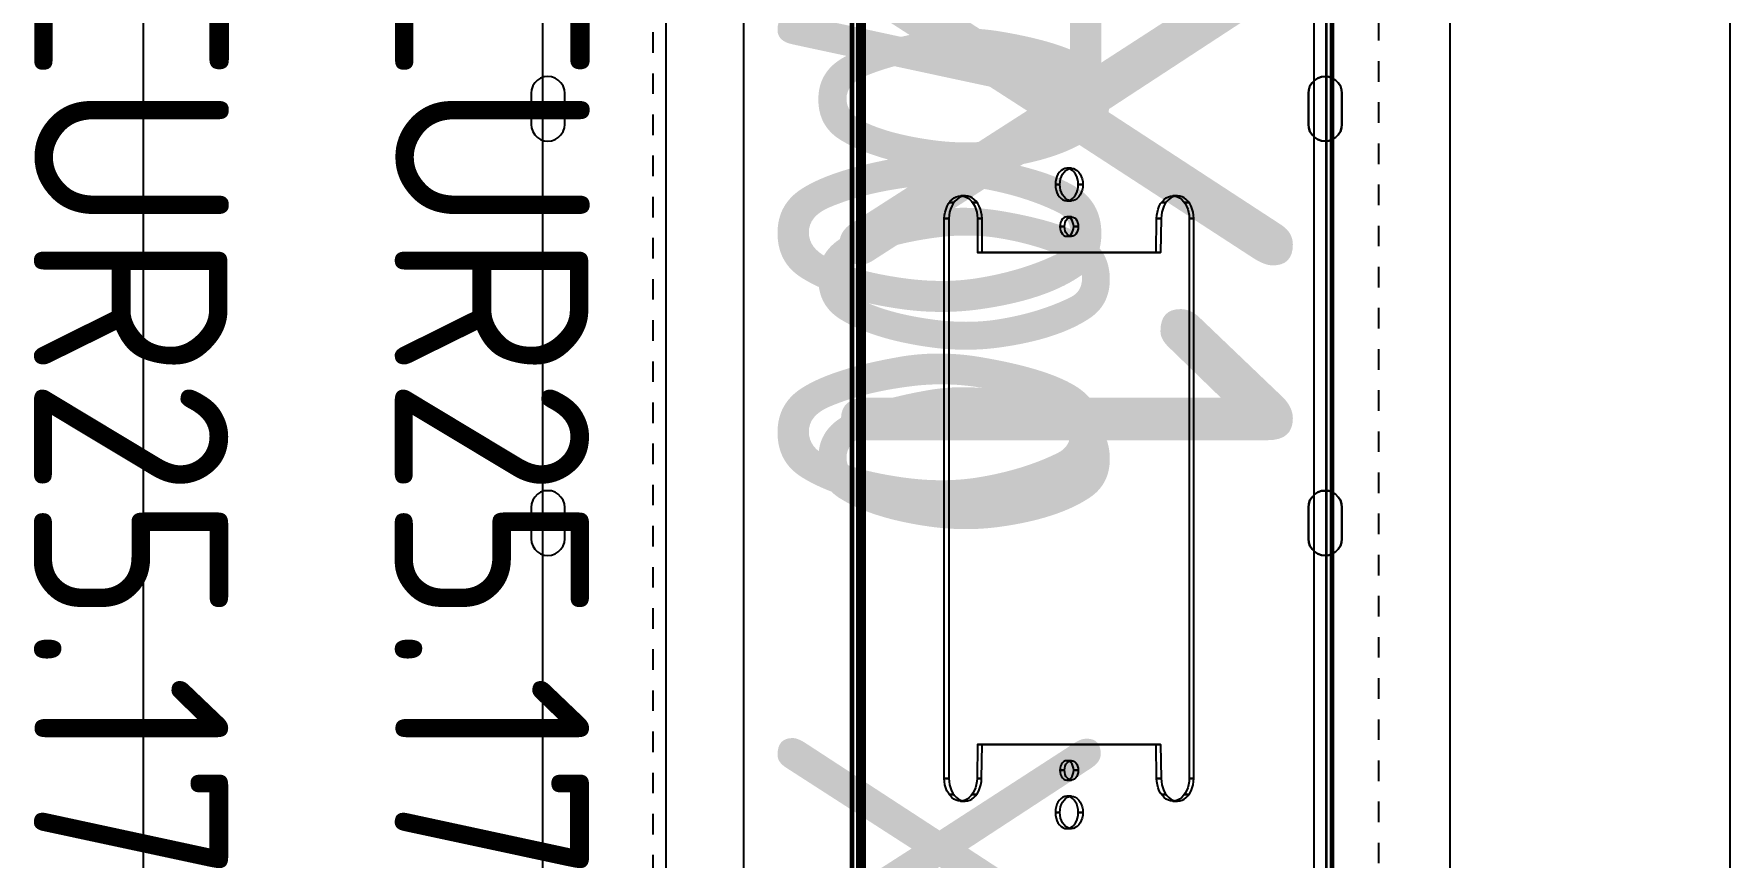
# Model space of a CAD drawing. Header units: millimetres. Extents: x 151130 to 215929, y 2134 to 34533.
# Drawn here: x 152567.2 to 152829, y 22502.9 to 22630 of the extents above; entities that cross this region are included whole.
import ezdxf

# ---------------------------------------------------------------- set-up
doc = ezdxf.new("R2010")
doc.units = ezdxf.units.MM
doc.linetypes.add('Dashed', pattern=[21.166667, 10.583333, -10.583333])
for name, color, linetype in [('caja doble', 7, 'Continuous'), ('OH CUBIERTA', 3, 'Continuous'), ('OH TEXTO', 1, 'Continuous'), ('OH!-Furniture', 7, 'Continuous'), ('OH!_LAM- A', 4, 'Continuous'), ('OH-_LAM-B', 6, 'Continuous')]:
    doc.layers.add(name, color=color, linetype=linetype)
doc.styles.get("Standard").update_dxf_attribs({"font": 'isocp2.shx'})

# ---------------------------------------------------------------- blocks, each defined once
blk = doc.blocks.new('CUR25.17090')
at = {"layer": 'OH TEXTO', "insert": (741.19, 472.45), "char_height": 50, "attachment_point": 1}
blk.add_mtext_dynamic_manual_height_columns('1700 X 900', width=453.8263, gutter_width=12.5, heights=[0], dxfattribs=at)
at = {"layer": 'OH!_LAM- A', "insert": (767.88, 393.35), "char_height": 50, "width": 489.7613, "attachment_point": 1}
blk.add_mtext('{\\H0.6x;CUR25.17090.A}', dxfattribs=at)
at = {"layer": 'OH-_LAM-B', "insert": (767.88, 337.64), "char_height": 50, "width": 489.7613, "attachment_point": 1}
blk.add_mtext('{\\H0.6x;CUR25.17090.B}', dxfattribs=at)
blk = doc.blocks.new('1000 DOBLE')
at = {"layer": 'OH!-Furniture', "color": 2}
blk.add_lwpolyline([(2093.89, 613.22), (1093.89, 613.22), (1093.89, 368.2), (2093.89, 368.2)], close=True, dxfattribs=at)
at = {"layer": 'OH!-Furniture', "color": 2, "flags": 128}
for points in [[(1522.2, 548.12), (1521.64, 548.17), (1521.07, 548.36), (1520.6, 548.69), (1520.18, 549.11), (1519.85, 549.58), (1519.66, 550.14), (1519.62, 550.71), (1519.66, 551.27), (1519.85, 551.83), (1520.18, 552.3), (1520.6, 552.73), (1521.07, 553.05), (1521.64, 553.24), (1522.2, 553.29), (1526.99, 553.29), (1527.55, 553.24), (1528.12, 553.05), (1528.59, 552.73), (1529.01, 552.3), (1529.34, 551.83), (1529.53, 551.27), (1529.57, 550.71), (1529.53, 550.14), (1529.34, 549.58), (1529.01, 549.11), (1528.59, 548.69), (1528.12, 548.36), (1527.55, 548.17), (1526.99, 548.12)], [(1526.99, 553.29), (1522.2, 553.29), (1521.64, 553.24), (1521.07, 553.05), (1520.6, 552.73), (1520.18, 552.3), (1519.85, 551.83), (1519.66, 551.27), (1519.62, 550.71), (1519.66, 550.14), (1519.85, 549.58), (1520.18, 549.11), (1520.6, 548.69), (1521.07, 548.36), (1521.64, 548.17), (1522.2, 548.12), (1526.99, 548.12), (1527.55, 548.17), (1528.12, 548.36), (1528.59, 548.69), (1529.01, 549.11), (1529.34, 549.58), (1529.53, 550.14), (1529.57, 550.71), (1529.53, 551.27), (1529.34, 551.83), (1529.01, 552.3), (1528.59, 552.73), (1528.12, 553.05), (1527.55, 553.24)], [(1586.12, 548.12), (1585.56, 548.17), (1584.99, 548.36), (1584.52, 548.69), (1584.1, 549.11), (1583.77, 549.58), (1583.58, 550.14), (1583.54, 550.71), (1583.58, 551.27), (1583.77, 551.83), (1584.1, 552.3), (1584.52, 552.73), (1584.99, 553.05), (1585.56, 553.24), (1586.12, 553.29), (1590.96, 553.29), (1591.52, 553.24), (1592.08, 553.05), (1592.55, 552.73), (1592.98, 552.3), (1593.3, 551.83), (1593.49, 551.27), (1593.54, 550.71), (1593.49, 550.14), (1593.3, 549.58), (1592.98, 549.11), (1592.55, 548.69), (1592.08, 548.36), (1591.52, 548.17), (1590.96, 548.12)], [(1590.96, 553.29), (1586.12, 553.29), (1585.56, 553.24), (1584.99, 553.05), (1584.52, 552.73), (1584.1, 552.3), (1583.77, 551.83), (1583.58, 551.27), (1583.54, 550.71), (1583.58, 550.14), (1583.77, 549.58), (1584.1, 549.11), (1584.52, 548.69), (1584.99, 548.36), (1585.56, 548.17), (1586.12, 548.12), (1590.96, 548.12), (1591.52, 548.17), (1592.08, 548.36), (1592.55, 548.69), (1592.98, 549.11), (1593.3, 549.58), (1593.49, 550.14), (1593.54, 550.71), (1593.49, 551.27), (1593.3, 551.83), (1592.98, 552.3), (1592.55, 552.73), (1592.08, 553.05), (1591.52, 553.24)], [(1526.99, 428.13), (1527.55, 428.18), (1528.12, 428.37), (1528.59, 428.69), (1529.01, 429.12), (1529.34, 429.59), (1529.53, 430.15), (1529.57, 430.71), (1529.53, 431.28), (1529.34, 431.84), (1529.01, 432.31), (1528.59, 432.73), (1528.12, 433.06), (1527.55, 433.25), (1526.99, 433.3), (1522.2, 433.3), (1521.64, 433.25), (1521.07, 433.06), (1520.6, 432.73), (1520.18, 432.31), (1519.85, 431.84), (1519.66, 431.28), (1519.62, 430.71), (1519.66, 430.15), (1519.85, 429.59), (1520.18, 429.12), (1520.6, 428.69), (1521.07, 428.37), (1521.64, 428.18), (1522.2, 428.13)], [(1526.99, 433.3), (1522.2, 433.3), (1521.64, 433.25), (1521.07, 433.06), (1520.6, 432.73), (1520.18, 432.31), (1519.85, 431.84), (1519.66, 431.28), (1519.62, 430.71), (1519.66, 430.15), (1519.85, 429.59), (1520.18, 429.12), (1520.6, 428.69), (1521.07, 428.37), (1521.64, 428.18), (1522.2, 428.13), (1526.99, 428.13), (1527.55, 428.18), (1528.12, 428.37), (1528.59, 428.69), (1529.01, 429.12), (1529.34, 429.59), (1529.53, 430.15), (1529.57, 430.71), (1529.53, 431.28), (1529.34, 431.84), (1529.01, 432.31), (1528.59, 432.73), (1528.12, 433.06), (1527.55, 433.25)], [(1590.96, 428.13), (1591.52, 428.18), (1592.08, 428.37), (1592.55, 428.69), (1592.98, 429.12), (1593.3, 429.59), (1593.49, 430.15), (1593.54, 430.71), (1593.49, 431.28), (1593.3, 431.84), (1592.98, 432.31), (1592.55, 432.73), (1592.08, 433.06), (1591.52, 433.25), (1590.96, 433.3), (1586.12, 433.3), (1585.56, 433.25), (1584.99, 433.06), (1584.52, 432.73), (1584.1, 432.31), (1583.77, 431.84), (1583.58, 431.28), (1583.54, 430.71), (1583.58, 430.15), (1583.77, 429.59), (1584.1, 429.12), (1584.52, 428.69), (1584.99, 428.37), (1585.56, 428.18), (1586.12, 428.13)], [(1590.96, 433.3), (1586.12, 433.3), (1585.56, 433.25), (1584.99, 433.06), (1584.52, 432.73), (1584.1, 432.31), (1583.77, 431.84), (1583.58, 431.28), (1583.54, 430.71), (1583.58, 430.15), (1583.77, 429.59), (1584.1, 429.12), (1584.52, 428.69), (1584.99, 428.37), (1585.56, 428.18), (1586.12, 428.13), (1590.96, 428.13), (1591.52, 428.18), (1592.08, 428.37), (1592.55, 428.69), (1592.98, 429.12), (1593.3, 429.59), (1593.49, 430.15), (1593.54, 430.71), (1593.49, 431.28), (1593.3, 431.84), (1592.98, 432.31), (1592.55, 432.73), (1592.08, 433.06), (1591.52, 433.25)]]:
    blk.add_lwpolyline(points, close=True, dxfattribs=at)
at = {"layer": 'OH!-Furniture', "insert": (1233.08, 517.46), "char_height": 45, "attachment_point": 1}
blk.add_mtext_dynamic_manual_height_columns('{\\C1;BANDEJA 1000}', width=627.7096, gutter_width=12.5, heights=[0], dxfattribs=at)
blk = doc.blocks.new('3X1_P')
at = {"color": 3}
blk.add_lwpolyline([(205.17, 52.07, -0.414214), (202.17, 49.07), (68.17, 49.07, -0.414214), (65.17, 52.07), (65.17, 466.13, -0.41421), (68.17, 469.13), (202.17, 469.13, -0.414217), (205.17, 466.13)], format="xyb", close=True, dxfattribs=at)
at = {"color": 8, "linetype": 'Dashed', "ltscale": 0.3}
blk.add_lwpolyline([(194.17, 452.13), (194.17, 66.07), (82.17, 66.07), (82.17, 452.13)], close=True, dxfattribs=at)
at = {"color": 3}
blk.add_lwpolyline([(187.17, 450.13), (187.17, 68.07), (84.17, 68.07), (84.17, 450.13)], close=True, dxfattribs=at)
at = {"color": 1}
blk.add_lwpolyline([(184.17, 326.13), (184.17, 69.07), (86.17, 69.07, -0.414218), (85.17, 70.07), (85.17, 84.48, -0.144571), (85.49, 85.56), (95.85, 101.57, 0.144571), (96.17, 102.66), (96.17, 326.13), (96.17, 415.54, 0.144571), (95.85, 416.63), (85.49, 432.64, -0.144571), (85.17, 433.72), (85.17, 448.13, -0.414218), (86.17, 449.13), (184.17, 449.13)], format="xyb", close=True, dxfattribs=at)
at = {"layer": 'caja doble', "color": 8, "flags": 128}
for points in [[(112.7, 69.22), (112.74, 69.22), (112.87, 69.22), (113.06, 69.22), (113.33, 69.22), (113.63, 69.22), (113.95, 69.22), (113.95, 447), (113.63, 447), (113.33, 447), (113.06, 447), (112.87, 447), (112.74, 447), (112.7, 447)], [(113.95, 69.22), (113.63, 69.22), (113.33, 69.22), (113.06, 69.22), (112.87, 69.22), (112.74, 69.22), (112.7, 69.22), (112.7, 447), (112.7, 69.22), (113.7, 69.22), (113.7, 447), (112.7, 447), (112.74, 447), (112.87, 447), (113.06, 447), (113.33, 447), (113.63, 447), (113.95, 447)], [(113.7, 69.22), (112.7, 69.22), (112.7, 447), (113.7, 447)], [(113.06, 447), (113.06, 69.22)], [(113.95, 69.22), (113.83, 69.22), (113.73, 69.22), (113.7, 69.22), (113.7, 447), (113.73, 447), (113.83, 447), (113.95, 447)], [(113.7, 447), (113.7, 69.22), (113.73, 69.22), (113.83, 69.22), (113.95, 69.22), (113.95, 447), (113.83, 447), (113.73, 447)], [(113.77, 447), (113.77, 69.22)], [(113.95, 69.22), (113.95, 447), (114.27, 447), (114.57, 447), (114.84, 447), (114.84, 69.22), (186.81, 69.22), (186.81, 447), (186.81, 69.22), (114.84, 69.22), (114.57, 69.22), (114.27, 69.22)], [(114, 447), (114, 69.22)], [(114.05, 447), (114.05, 69.22)], [(114.09, 447), (114.09, 69.22)], [(114.13, 447), (114.13, 69.22)], [(114.13, 447), (186.1, 447), (186.1, 69.22), (114.13, 69.22)], [(114.2, 447), (114.2, 69.22)], [(114.43, 447), (114.43, 69.22)], [(114.64, 447), (114.64, 69.22)], [(114.84, 447), (114.84, 69.22)], [(186.15, 447), (186.15, 69.22)], [(187.07, 69.22), (187.07, 447)], [(146.03, 303.59), (146.34, 303.63), (146.64, 303.74), (146.92, 303.93), (147.17, 304.18), (147.39, 304.48), (147.57, 304.84), (147.7, 305.23), (147.78, 305.65), (147.8, 306.08), (147.78, 306.53), (147.7, 306.95), (147.57, 307.34), (147.39, 307.69), (147.17, 308), (146.92, 308.25), (146.64, 308.43), (146.34, 308.55), (146.03, 308.59), (145.73, 308.55), (145.43, 308.43), (145.16, 308.25), (144.89, 308), (144.68, 307.69), (144.51, 307.34), (144.38, 306.95), (144.3, 306.53), (144.27, 306.08), (144.3, 305.65), (144.38, 305.23), (144.51, 304.84), (144.68, 304.48), (144.89, 304.18), (145.16, 303.93), (145.43, 303.74), (145.73, 303.63), (146.03, 303.59)], [(146.03, 308.59), (145.73, 308.55), (145.43, 308.43), (145.16, 308.25), (144.89, 308), (144.68, 307.69), (144.51, 307.34), (144.38, 306.95), (144.3, 306.53), (144.27, 306.08), (144.3, 305.65), (144.38, 305.23), (144.51, 304.84), (144.68, 304.48), (144.89, 304.18), (145.16, 303.93), (145.43, 303.74), (145.73, 303.63), (146.03, 303.59), (146.34, 303.63), (146.64, 303.74), (146.92, 303.93), (147.17, 304.18), (147.39, 304.48), (147.57, 304.84), (147.7, 305.23), (147.78, 305.65), (147.8, 306.08), (147.78, 306.53), (147.7, 306.95), (147.57, 307.34), (147.39, 307.69), (147.17, 308), (146.92, 308.25), (146.64, 308.43), (146.34, 308.55), (146.03, 308.59)], [(146.74, 303.59), (146.44, 303.63), (146.14, 303.74), (145.86, 303.93), (145.61, 304.18), (145.39, 304.48), (145.22, 304.84), (145.09, 305.23), (145, 305.65), (144.98, 306.08), (145, 306.53), (145.09, 306.95), (145.22, 307.34), (145.39, 307.69), (145.61, 308), (145.86, 308.25), (146.14, 308.43), (146.44, 308.55), (146.74, 308.59), (147.05, 308.55), (147.35, 308.43), (147.62, 308.25), (147.88, 308), (148.09, 307.69), (148.27, 307.34), (148.4, 306.95), (148.49, 306.53), (148.51, 306.08), (148.49, 305.65), (148.4, 305.23), (148.27, 304.84), (148.09, 304.48), (147.88, 304.18), (147.62, 303.93), (147.35, 303.74), (147.05, 303.63), (146.74, 303.59)], [(146.74, 308.59), (147.05, 308.55), (147.35, 308.43), (147.62, 308.25), (147.88, 308), (148.09, 307.69), (148.27, 307.34), (148.4, 306.95), (148.49, 306.53), (148.51, 306.08), (148.49, 305.65), (148.4, 305.23), (148.27, 304.84), (148.09, 304.48), (147.88, 304.18), (147.62, 303.93), (147.35, 303.74), (147.05, 303.63), (146.74, 303.59), (146.44, 303.63), (146.14, 303.74), (145.86, 303.93), (145.61, 304.18), (145.39, 304.48), (145.22, 304.84), (145.09, 305.23), (145, 305.65), (144.98, 306.08), (145, 306.53), (145.09, 306.95), (145.22, 307.34), (145.39, 307.69), (145.61, 308), (145.86, 308.25), (146.14, 308.43), (146.44, 308.55), (146.74, 308.59)], [(146.74, 308.59), (146.03, 308.59)], [(132.18, 214.41), (132.14, 213.91), (132.06, 213.42), (131.92, 212.95), (131.76, 212.51), (131.54, 212.11), (131.28, 211.75), (130.99, 211.46), (130.68, 211.22), (130.34, 211.05), (130, 210.94), (129.65, 210.9), (129.29, 210.94), (128.94, 211.05), (128.61, 211.22), (128.3, 211.46), (128.01, 211.75), (127.76, 212.11), (127.54, 212.51), (127.36, 212.95), (127.23, 213.42), (127.16, 213.91), (127.12, 214.41), (127.12, 300.84), (127.16, 301.34), (127.24, 301.83), (127.39, 302.3), (127.57, 302.74), (127.78, 303.14), (128.03, 303.5), (128.33, 303.78), (128.64, 304.02), (128.98, 304.2), (129.33, 304.3), (129.69, 304.34), (130.04, 304.3), (130.39, 304.2), (130.73, 304.02), (131.05, 303.78), (131.34, 303.5), (131.59, 303.14), (131.82, 302.74), (132, 302.3), (132.13, 301.83), (132.21, 301.34), (132.25, 300.84), (132.25, 295.59), (159.83, 295.59), (159.9, 300.84), (159.94, 301.34), (160.02, 301.83), (160.14, 302.3), (160.32, 302.74), (160.53, 303.14), (160.79, 303.49), (161.07, 303.78), (161.38, 304.02), (161.72, 304.2), (162.07, 304.3), (162.43, 304.34), (162.79, 304.3), (163.13, 304.2), (163.46, 304.02), (163.78, 303.78), (164.07, 303.49), (164.32, 303.14), (164.53, 302.74), (164.7, 302.3), (164.83, 301.83), (164.92, 301.34), (164.95, 300.84), (164.95, 214.41), (164.92, 213.91), (164.83, 213.42), (164.7, 212.95), (164.53, 212.51), (164.32, 212.11), (164.07, 211.75), (163.78, 211.46), (163.46, 211.22), (163.13, 211.05), (162.79, 210.94), (162.43, 210.9), (162.07, 210.94), (161.72, 211.05), (161.38, 211.22), (161.07, 211.46), (160.79, 211.75), (160.53, 212.11), (160.32, 212.51), (160.14, 212.95), (160.02, 213.42), (159.94, 213.91), (159.9, 214.41), (159.83, 219.66), (132.25, 219.66)], [(127.12, 214.41), (127.12, 300.84), (127.16, 301.34), (127.24, 301.83), (127.39, 302.3), (127.57, 302.74), (127.78, 303.14), (128.03, 303.5), (128.33, 303.78), (128.64, 304.02), (128.98, 304.2), (129.33, 304.3), (129.69, 304.34), (130.04, 304.3), (130.39, 304.2), (130.73, 304.02), (131.05, 303.78), (131.34, 303.5), (131.59, 303.14), (131.82, 302.74), (132, 302.3), (132.13, 301.83), (132.21, 301.34), (132.25, 300.84), (132.25, 295.59), (159.83, 295.59), (159.9, 300.84), (159.94, 301.34), (160.02, 301.83), (160.14, 302.3), (160.32, 302.74), (160.53, 303.14), (160.79, 303.49), (161.07, 303.78), (161.38, 304.02), (161.72, 304.2), (162.07, 304.3), (162.43, 304.34), (162.79, 304.3), (163.13, 304.2), (163.46, 304.02), (163.78, 303.78), (164.07, 303.49), (164.32, 303.14), (164.53, 302.74), (164.7, 302.3), (164.83, 301.83), (164.92, 301.34), (164.95, 300.84), (164.95, 214.41), (164.92, 213.91), (164.83, 213.42), (164.7, 212.95), (164.53, 212.51), (164.32, 212.11), (164.07, 211.75), (163.78, 211.46), (163.46, 211.22), (163.13, 211.05), (162.79, 210.94), (162.43, 210.9), (162.07, 210.94), (161.72, 211.05), (161.38, 211.22), (161.07, 211.46), (160.79, 211.75), (160.53, 212.11), (160.32, 212.51), (160.14, 212.95), (160.02, 213.42), (159.94, 213.91), (159.9, 214.41), (159.83, 219.66), (132.25, 219.66), (132.18, 214.41), (132.14, 213.91), (132.06, 213.42), (131.92, 212.95), (131.76, 212.51), (131.54, 212.11), (131.28, 211.75), (130.99, 211.46), (130.68, 211.22), (130.34, 211.05), (130, 210.94), (129.65, 210.9), (129.29, 210.94), (128.94, 211.05), (128.61, 211.22), (128.3, 211.46), (128.01, 211.75), (127.76, 212.11), (127.54, 212.51), (127.36, 212.95), (127.23, 213.42), (127.16, 213.91)], [(127.83, 214.41), (127.87, 213.91), (127.95, 213.42), (128.07, 212.95), (128.25, 212.51), (128.46, 212.11), (128.72, 211.75), (129, 211.46), (129.31, 211.22), (129.65, 211.05), (130, 210.94), (130.36, 210.9), (130.7, 210.94), (131.05, 211.05), (131.39, 211.22), (131.71, 211.46), (131.98, 211.75), (132.25, 212.11), (132.46, 212.51), (132.63, 212.95), (132.76, 213.42), (132.85, 213.91), (132.88, 214.41), (132.95, 219.66), (160.53, 219.66), (160.61, 214.41), (160.64, 213.91), (160.73, 213.42), (160.85, 212.95), (161.03, 212.51), (161.24, 212.11), (161.49, 211.75), (161.78, 211.46), (162.09, 211.22), (162.43, 211.05), (162.77, 210.94), (163.13, 210.9), (163.49, 210.94), (163.84, 211.05), (164.18, 211.22), (164.49, 211.46), (164.77, 211.75), (165.03, 212.11), (165.24, 212.51), (165.41, 212.95), (165.54, 213.42), (165.62, 213.91), (165.66, 214.41), (165.66, 300.84), (165.62, 301.34), (165.54, 301.83), (165.41, 302.3), (165.24, 302.74), (165.03, 303.14), (164.77, 303.49), (164.49, 303.78), (164.18, 304.02), (163.84, 304.2), (163.49, 304.3), (163.13, 304.34), (162.77, 304.3), (162.43, 304.2), (162.09, 304.02), (161.78, 303.78), (161.49, 303.49), (161.24, 303.14), (161.03, 302.74), (160.85, 302.3), (160.73, 301.83), (160.64, 301.34), (160.61, 300.84), (160.53, 295.59), (132.95, 295.59), (132.95, 300.84), (132.92, 301.34), (132.83, 301.83), (132.7, 302.3), (132.52, 302.74), (132.3, 303.14), (132.04, 303.5), (131.76, 303.78), (131.43, 304.02), (131.1, 304.2), (130.75, 304.3), (130.39, 304.34), (130.03, 304.3), (129.69, 304.2), (129.35, 304.02), (129.04, 303.78), (128.74, 303.5), (128.49, 303.14), (128.27, 302.74), (128.09, 302.3), (127.95, 301.83), (127.87, 301.34), (127.83, 300.84)], [(132.88, 214.41), (132.95, 219.66), (160.53, 219.66), (160.61, 214.41), (160.64, 213.91), (160.73, 213.42), (160.85, 212.95), (161.03, 212.51), (161.24, 212.11), (161.49, 211.75), (161.78, 211.46), (162.09, 211.22), (162.43, 211.05), (162.77, 210.94), (163.13, 210.9), (163.49, 210.94), (163.84, 211.05), (164.18, 211.22), (164.49, 211.46), (164.77, 211.75), (165.03, 212.11), (165.24, 212.51), (165.41, 212.95), (165.54, 213.42), (165.62, 213.91), (165.66, 214.41), (165.66, 300.84), (165.62, 301.34), (165.54, 301.83), (165.41, 302.3), (165.24, 302.74), (165.03, 303.14), (164.77, 303.49), (164.49, 303.78), (164.18, 304.02), (163.84, 304.2), (163.49, 304.3), (163.13, 304.34), (162.77, 304.3), (162.43, 304.2), (162.09, 304.02), (161.78, 303.78), (161.49, 303.49), (161.24, 303.14), (161.03, 302.74), (160.85, 302.3), (160.73, 301.83), (160.64, 301.34), (160.61, 300.84), (160.53, 295.59), (132.95, 295.59), (132.95, 300.84), (132.92, 301.34), (132.83, 301.83), (132.7, 302.3), (132.52, 302.74), (132.3, 303.14), (132.04, 303.5), (131.76, 303.78), (131.43, 304.02), (131.1, 304.2), (130.75, 304.3), (130.39, 304.34), (130.03, 304.3), (129.69, 304.2), (129.35, 304.02), (129.04, 303.78), (128.74, 303.5), (128.49, 303.14), (128.27, 302.74), (128.09, 302.3), (127.95, 301.83), (127.87, 301.34), (127.83, 300.84), (127.83, 214.41), (127.87, 213.91), (127.95, 213.42), (128.07, 212.95), (128.25, 212.51), (128.46, 212.11), (128.72, 211.75), (129, 211.46), (129.31, 211.22), (129.65, 211.05), (130, 210.94), (130.36, 210.9), (130.7, 210.94), (131.05, 211.05), (131.39, 211.22), (131.71, 211.46), (131.98, 211.75), (132.25, 212.11), (132.46, 212.51), (132.63, 212.95), (132.76, 213.42), (132.85, 213.91)], [(130.39, 304.34), (129.69, 304.34)], [(144.98, 306.08), (144.27, 306.08)], [(148.51, 306.08), (147.8, 306.08)], [(163.13, 304.34), (162.43, 304.34)], [(128.61, 303.32), (127.9, 303.32)], [(132.18, 303.32), (131.47, 303.32)], [(146.74, 303.59), (146.03, 303.59)], [(161.36, 303.32), (160.65, 303.32)], [(164.91, 303.32), (164.2, 303.32)], [(127.83, 300.84), (127.12, 300.84)], [(132.95, 300.84), (132.25, 300.84)], [(146.03, 298.1), (146.27, 298.13), (146.5, 298.24), (146.7, 298.42), (146.87, 298.66), (146.99, 298.95), (147.07, 299.26), (147.1, 299.59), (147.07, 299.93), (146.99, 300.24), (146.87, 300.53), (146.7, 300.77), (146.5, 300.95), (146.27, 301.05), (146.03, 301.09), (145.8, 301.05), (145.58, 300.95), (145.37, 300.77), (145.21, 300.53), (145.09, 300.24), (145, 299.93), (144.98, 299.59), (145, 299.26), (145.09, 298.95), (145.21, 298.66), (145.37, 298.42), (145.58, 298.24), (145.8, 298.13), (146.03, 298.1)], [(146.03, 301.09), (145.8, 301.05), (145.58, 300.95), (145.37, 300.77), (145.21, 300.53), (145.09, 300.24), (145, 299.93), (144.98, 299.59), (145, 299.26), (145.09, 298.95), (145.21, 298.66), (145.37, 298.42), (145.58, 298.24), (145.8, 298.13), (146.03, 298.1), (146.27, 298.13), (146.5, 298.24), (146.7, 298.42), (146.87, 298.66), (146.99, 298.95), (147.07, 299.26), (147.1, 299.59), (147.07, 299.93), (146.99, 300.24), (146.87, 300.53), (146.7, 300.77), (146.5, 300.95), (146.27, 301.05), (146.03, 301.09)], [(145.68, 299.59), (144.98, 299.59)], [(146.74, 298.1), (146.51, 298.13), (146.28, 298.24), (146.08, 298.42), (145.91, 298.66), (145.79, 298.95), (145.71, 299.26), (145.68, 299.59), (145.71, 299.93), (145.79, 300.24), (145.91, 300.53), (146.08, 300.77), (146.28, 300.95), (146.51, 301.05), (146.74, 301.09), (146.98, 301.05), (147.21, 300.95), (147.41, 300.77), (147.58, 300.53), (147.7, 300.24), (147.78, 299.93), (147.8, 299.59), (147.78, 299.26), (147.7, 298.95), (147.58, 298.66), (147.41, 298.42), (147.21, 298.24), (146.98, 298.13), (146.74, 298.1)], [(146.74, 301.09), (146.98, 301.05), (147.21, 300.95), (147.41, 300.77), (147.58, 300.53), (147.7, 300.24), (147.78, 299.93), (147.8, 299.59), (147.78, 299.26), (147.7, 298.95), (147.58, 298.66), (147.41, 298.42), (147.21, 298.24), (146.98, 298.13), (146.74, 298.1), (146.51, 298.13), (146.28, 298.24), (146.08, 298.42), (145.91, 298.66), (145.79, 298.95), (145.71, 299.26), (145.68, 299.59), (145.71, 299.93), (145.79, 300.24), (145.91, 300.53), (146.08, 300.77), (146.28, 300.95), (146.51, 301.05), (146.74, 301.09)], [(146.74, 301.09), (146.03, 301.09)], [(147.8, 299.59), (147.1, 299.59)], [(160.61, 300.84), (159.9, 300.84)], [(165.66, 300.84), (164.95, 300.84)], [(146.74, 298.1), (146.03, 298.1)], [(132.95, 295.59), (132.25, 295.59)], [(160.53, 295.59), (159.83, 295.59)], [(132.95, 219.66), (132.25, 219.66)], [(160.53, 219.66), (159.83, 219.66)], [(146.03, 214.16), (146.27, 214.19), (146.5, 214.3), (146.7, 214.48), (146.87, 214.72), (146.99, 215.01), (147.07, 215.32), (147.1, 215.66), (147.07, 215.99), (146.99, 216.3), (146.87, 216.59), (146.7, 216.83), (146.5, 217.01), (146.27, 217.12), (146.03, 217.15), (145.8, 217.12), (145.58, 217.01), (145.37, 216.83), (145.21, 216.59), (145.09, 216.3), (145, 215.99), (144.98, 215.66), (145, 215.32), (145.09, 215.01), (145.21, 214.72), (145.37, 214.48), (145.58, 214.3), (145.8, 214.19), (146.03, 214.16)], [(146.03, 217.15), (145.8, 217.12), (145.58, 217.01), (145.37, 216.83), (145.21, 216.59), (145.09, 216.3), (145, 215.99), (144.98, 215.66), (145, 215.32), (145.09, 215.01), (145.21, 214.72), (145.37, 214.48), (145.58, 214.3), (145.8, 214.19), (146.03, 214.16), (146.27, 214.19), (146.5, 214.3), (146.7, 214.48), (146.87, 214.72), (146.99, 215.01), (147.07, 215.32), (147.1, 215.66), (147.07, 215.99), (146.99, 216.3), (146.87, 216.59), (146.7, 216.83), (146.5, 217.01), (146.27, 217.12), (146.03, 217.15)], [(145.68, 215.66), (144.98, 215.66)], [(146.74, 214.16), (146.51, 214.19), (146.28, 214.3), (146.08, 214.48), (145.91, 214.72), (145.79, 215.01), (145.71, 215.32), (145.68, 215.66), (145.71, 215.99), (145.79, 216.3), (145.91, 216.59), (146.08, 216.83), (146.28, 217.01), (146.51, 217.12), (146.74, 217.15), (146.98, 217.12), (147.21, 217.01), (147.41, 216.83), (147.58, 216.59), (147.7, 216.3), (147.78, 215.99), (147.8, 215.66), (147.78, 215.32), (147.7, 215.01), (147.58, 214.72), (147.41, 214.48), (147.21, 214.3), (146.98, 214.19), (146.74, 214.16)], [(146.74, 217.15), (146.98, 217.12), (147.21, 217.01), (147.41, 216.83), (147.58, 216.59), (147.7, 216.3), (147.78, 215.99), (147.8, 215.66), (147.78, 215.32), (147.7, 215.01), (147.58, 214.72), (147.41, 214.48), (147.21, 214.3), (146.98, 214.19), (146.74, 214.16), (146.51, 214.19), (146.28, 214.3), (146.08, 214.48), (145.91, 214.72), (145.79, 215.01), (145.71, 215.32), (145.68, 215.66), (145.71, 215.99), (145.79, 216.3), (145.91, 216.59), (146.08, 216.83), (146.28, 217.01), (146.51, 217.12), (146.74, 217.15)], [(146.74, 217.15), (146.03, 217.15)], [(147.8, 215.66), (147.1, 215.66)], [(127.83, 214.41), (127.12, 214.41)], [(132.88, 214.41), (132.18, 214.41)], [(146.74, 214.16), (146.03, 214.16)], [(160.61, 214.41), (159.9, 214.41)], [(165.66, 214.41), (164.95, 214.41)], [(128.58, 211.93), (127.88, 211.93)], [(130.36, 210.9), (129.65, 210.9)], [(132.13, 211.93), (131.42, 211.93)], [(146.03, 206.66), (146.34, 206.7), (146.64, 206.81), (146.92, 207), (147.17, 207.25), (147.39, 207.55), (147.57, 207.91), (147.7, 208.3), (147.78, 208.72), (147.8, 209.15), (147.78, 209.6), (147.7, 210.02), (147.57, 210.41), (147.39, 210.77), (147.17, 211.07), (146.92, 211.32), (146.64, 211.5), (146.34, 211.62), (146.03, 211.66), (145.73, 211.62), (145.43, 211.5), (145.16, 211.32), (144.89, 211.07), (144.68, 210.77), (144.51, 210.41), (144.38, 210.02), (144.3, 209.6), (144.27, 209.15), (144.3, 208.72), (144.38, 208.3), (144.51, 207.91), (144.68, 207.55), (144.89, 207.25), (145.16, 207), (145.43, 206.81), (145.73, 206.7), (146.03, 206.66)], [(146.03, 211.66), (145.73, 211.62), (145.43, 211.5), (145.16, 211.32), (144.89, 211.07), (144.68, 210.77), (144.51, 210.41), (144.38, 210.02), (144.3, 209.6), (144.27, 209.15), (144.3, 208.72), (144.38, 208.3), (144.51, 207.91), (144.68, 207.55), (144.89, 207.25), (145.16, 207), (145.43, 206.81), (145.73, 206.7), (146.03, 206.66), (146.34, 206.7), (146.64, 206.81), (146.92, 207), (147.17, 207.25), (147.39, 207.55), (147.57, 207.91), (147.7, 208.3), (147.78, 208.72), (147.8, 209.15), (147.78, 209.6), (147.7, 210.02), (147.57, 210.41), (147.39, 210.77), (147.17, 211.07), (146.92, 211.32), (146.64, 211.5), (146.34, 211.62), (146.03, 211.66)], [(146.74, 206.66), (146.44, 206.7), (146.14, 206.81), (145.86, 207), (145.61, 207.25), (145.39, 207.55), (145.22, 207.91), (145.09, 208.3), (145, 208.72), (144.98, 209.15), (145, 209.6), (145.09, 210.02), (145.22, 210.41), (145.39, 210.77), (145.61, 211.07), (145.86, 211.32), (146.14, 211.5), (146.44, 211.62), (146.74, 211.66), (147.05, 211.62), (147.35, 211.5), (147.62, 211.32), (147.88, 211.07), (148.09, 210.77), (148.27, 210.41), (148.4, 210.02), (148.49, 209.6), (148.51, 209.15), (148.49, 208.72), (148.4, 208.3), (148.27, 207.91), (148.09, 207.55), (147.88, 207.25), (147.62, 207), (147.35, 206.81), (147.05, 206.7), (146.74, 206.66)], [(146.74, 211.66), (147.05, 211.62), (147.35, 211.5), (147.62, 211.32), (147.88, 211.07), (148.09, 210.77), (148.27, 210.41), (148.4, 210.02), (148.49, 209.6), (148.51, 209.15), (148.49, 208.72), (148.4, 208.3), (148.27, 207.91), (148.09, 207.55), (147.88, 207.25), (147.62, 207), (147.35, 206.81), (147.05, 206.7), (146.74, 206.66), (146.44, 206.7), (146.14, 206.81), (145.86, 207), (145.61, 207.25), (145.39, 207.55), (145.22, 207.91), (145.09, 208.3), (145, 208.72), (144.98, 209.15), (145, 209.6), (145.09, 210.02), (145.22, 210.41), (145.39, 210.77), (145.61, 211.07), (145.86, 211.32), (146.14, 211.5), (146.44, 211.62), (146.74, 211.66)], [(146.74, 211.66), (146.03, 211.66)], [(161.36, 211.93), (160.65, 211.93)], [(163.13, 210.9), (162.43, 210.9)], [(164.91, 211.93), (164.2, 211.93)], [(144.98, 209.15), (144.27, 209.15)], [(148.51, 209.15), (147.8, 209.15)], [(146.74, 206.66), (146.03, 206.66)]]:
    blk.add_lwpolyline(points, close=True, dxfattribs=at)
for points in [[(186.81, 69.22), (186.81, 447), (114.84, 447), (114.57, 447), (114.27, 447), (113.95, 447), (113.95, 69.22)], [(113.95, 69.22), (114.27, 69.22), (114.57, 69.22), (114.84, 69.22), (114.84, 447), (186.81, 447), (187, 447), (187.13, 447), (187.17, 447), (187.17, 69.22)], [(114.13, 447), (114.13, 69.22), (186.1, 69.22), (186.1, 447), (186.1, 69.22), (186.16, 69.22)], [(186.17, 69.22), (186.17, 447)]]:
    blk.add_lwpolyline(points, dxfattribs=at)
at = {"color": 1, "insert": (180.94, 257.63), "char_height": 70, "attachment_point": 3, "rotation": 270}
blk.add_mtext_dynamic_manual_height_columns('3X1', width=1.3053, gutter_width=12.5, heights=[0], dxfattribs=at)
blk = doc.blocks.new('MR6')
at = {"layer": 'OH CUBIERTA'}
blk.add_blockref('CUR25.17090', (-1700, -900), dxfattribs=at)
at = {"layer": 'OH!-Furniture'}
blk.add_blockref('1000 DOBLE', (-2433.27, -943.71), dxfattribs=at)
at = {"layer": 'OH!-Furniture', "rotation": 90}
blk.add_blockref('3X1_P', (-590.9, -578.93), dxfattribs=at)

msp = doc.modelspace()

# ---------------------------------------------------------------- block references
at = {"color": 5, "rotation": 270}
msp.add_blockref('MR6', (153159.54, 21709.72), dxfattribs=at)

doc.saveas('drawing.dxf')
